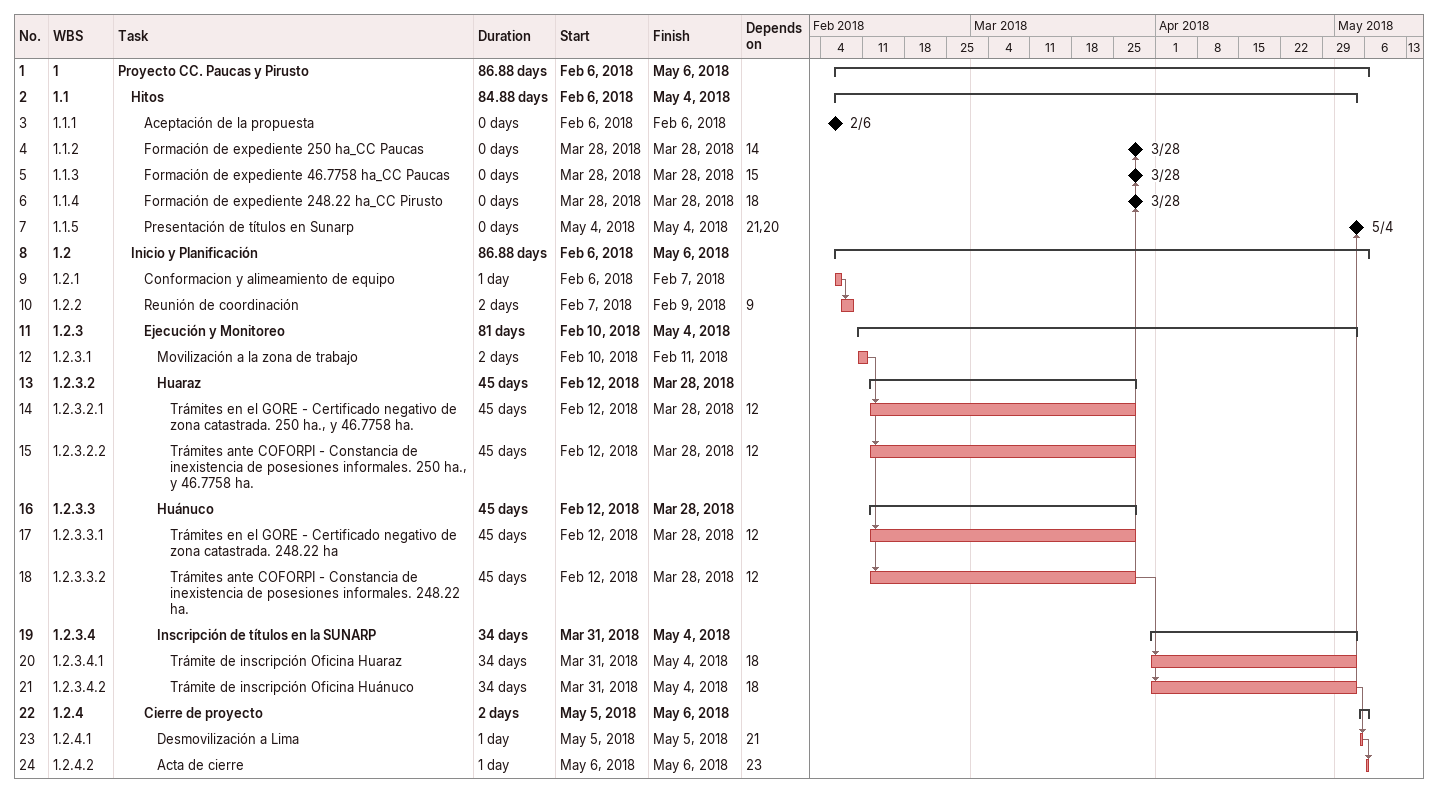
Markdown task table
| ID | WBS | Task | Duration | Start | Finish | Predecessors |
|---|---|---|---|---|---|---|
| 1 | 1 | **Proyecto CC. Paucas y Pirusto** | 86.88d | 2018-02-06 | 2018-05-06 |  |
| 2 | 1.1 | **Hitos** | 84.88d | 2018-02-06 | 2018-05-04 |  |
| 3 | 1.1.1 | Aceptación de la propuesta | 0d | 2018-02-06 | 2018-02-06 |  |
| 4 | 1.1.2 | Formación de expediente 250 ha_CC Paucas | 0d | 2018-03-28 | 2018-03-28 | 14 |
| 5 | 1.1.3 | Formación de expediente 46.7758 ha_CC Paucas | 0d | 2018-03-28 | 2018-03-28 | 15 |
| 6 | 1.1.4 | Formación de expediente 248.22 ha_CC Pirusto | 0d | 2018-03-28 | 2018-03-28 | 18 |
| 7 | 1.1.5 | Presentación de títulos en Sunarp | 0d | 2018-05-04 | 2018-05-04 | 21, 20 |
| 8 | 1.2 | **Inicio y Planificación** | 86.88d | 2018-02-06 | 2018-05-06 |  |
| 9 | 1.2.1 | Conformacion y alimeamiento de equipo | 1d | 2018-02-06 | 2018-02-07 |  |
| 10 | 1.2.2 | Reunión de coordinación | 2d | 2018-02-07 | 2018-02-09 | 9 |
| 11 | 1.2.3 | **Ejecución y Monitoreo** | 81d | 2018-02-10 | 2018-05-04 |  |
| 12 | 1.2.3.1 | Movilización a la zona de trabajo | 2d | 2018-02-10 | 2018-02-11 |  |
| 13 | 1.2.3.2 | **Huaraz** | 45d | 2018-02-12 | 2018-03-28 |  |
| 14 | 1.2.3.2.1 | Trámites en el GORE - Certificado negativo de zona catastrada. 250 ha., y 46.7758 ha. | 45d | 2018-02-12 | 2018-03-28 | 12 |
| 15 | 1.2.3.2.2 | Trámites ante COFORPI - Constancia de inexistencia de posesiones informales. 250 ha., y 46.7758 ha. | 45d | 2018-02-12 | 2018-03-28 | 12 |
| 16 | 1.2.3.3 | **Huánuco** | 45d | 2018-02-12 | 2018-03-28 |  |
| 17 | 1.2.3.3.1 | Trámites en el GORE - Certificado negativo de zona catastrada. 248.22 ha | 45d | 2018-02-12 | 2018-03-28 | 12 |
| 18 | 1.2.3.3.2 | Trámites ante COFORPI - Constancia de inexistencia de posesiones informales. 248.22 ha. | 45d | 2018-02-12 | 2018-03-28 | 12 |
| 19 | 1.2.3.4 | **Inscripción de títulos en la SUNARP** | 34d | 2018-03-31 | 2018-05-04 |  |
| 20 | 1.2.3.4.1 | Trámite de inscripción Oficina Huaraz | 34d | 2018-03-31 | 2018-05-04 | 18 |
| 21 | 1.2.3.4.2 | Trámite de inscripción Oficina Huánuco | 34d | 2018-03-31 | 2018-05-04 | 18 |
| 22 | 1.2.4 | **Cierre de proyecto** | 2d | 2018-05-05 | 2018-05-06 |  |
| 23 | 1.2.4.1 | Desmovilización a Lima | 1d | 2018-05-05 | 2018-05-05 | 21 |
| 24 | 1.2.4.2 | Acta de cierre | 1d | 2018-05-06 | 2018-05-06 | 23 |
